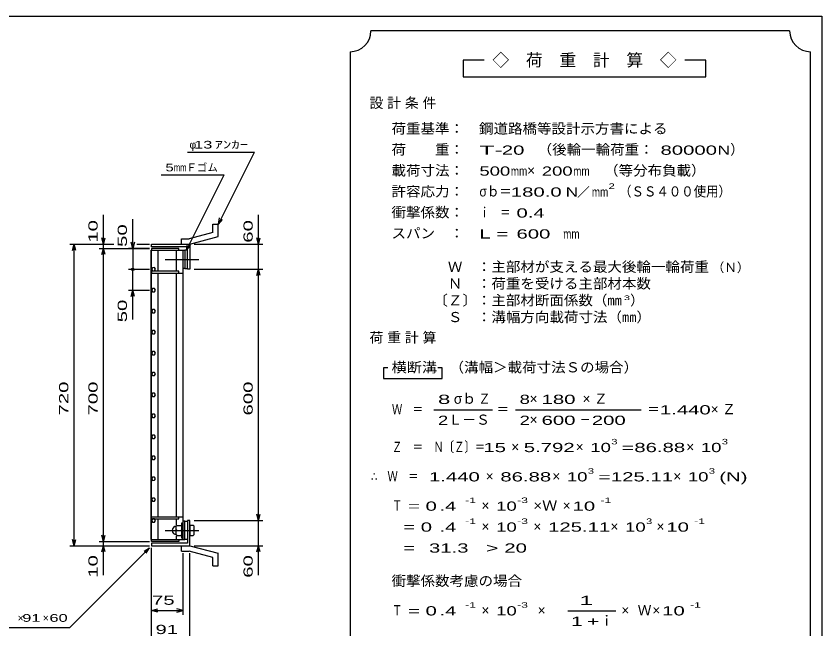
# Model space of a CAD drawing. Units: millimetres, scale not verified. Extents: x -1820 to 1731, y -1282 to 1054.
# Drawn here: x -194 to 1731, y -410 to 1054 of the extents above; entities that cross this region are included whole.
import ezdxf
from ezdxf.enums import TextEntityAlignment as Align

# ---------------------------------------------------------------- set-up
doc = ezdxf.new("R2010")
doc.units = ezdxf.units.MM
doc.header["$LTSCALE"] = 10
doc.linetypes.add('CHAIN', pattern=[18.5, 12, -1.5, 3.5, -1.5])
for name, color, linetype, lineweight in [('0_2', 150, 'Continuous', 25), ('16', 3, 'Continuous', 25), ('19', 6, 'Continuous', 25), ('22', 4, 'Continuous', 25), ('24', 2, 'Continuous', 25)]:
    doc.layers.add(name, color=color, linetype=linetype, lineweight=lineweight)
doc.styles.add('ベクトル', font='')
doc.styles.get('ベクトル').set_extended_font_data('ベクトル')

msp = doc.modelspace()

# ---------------------------------------------------------------- linework, layer by layer
at = {"layer": '0_2'}
for p, q in [((-1729, 1053.5), (1731, 1053.5)), ((1731, 1053.5), (1731, -1146.5))]:
    msp.add_line(p, q, dxfattribs=at)
at = {"layer": '16'}
for p, q in [((129.3, -196.5), (129.3, 494.5)), ((129.3, 494.5), (130, 494.5)), ((195, 499), (130, 499)), ((130, 499), (130, 494.5)), ((130, 494.5), (195, 494.5)), ((130, -196.5), (130, 494.5)), ((130, 494.5), (205, 494.5)), ((145.5, 444.5), (145.5, 494.5)), ((189.5, 444.5), (189.5, 494.5)), ((195, 494.5), (195, 499)), ((205, -196.5), (205, 494.5)), ((205, 494.5), (209.5, 494.5)), ((209.5, 494.5), (209.5, 450.5)), ((215.5, 494.5), (209.5, 494.5)), ((215.5, 450.5), (215.5, 494.5)), ((132.22, 452.88), (130, 448.96)), ((130, 448.96), (132.28, 445.09)), ((130, 444.5), (130, 440)), ((195, 444.5), (130, 444.5)), ((136.72, 452.91), (132.22, 452.88)), ((132.28, 445.09), (136.78, 445.12)), ((139, 449), (136.72, 452.91)), ((136.78, 445.12), (139, 449.04)), ((195, 440), (195, 444.5)), ((209.5, 450.5), (205, 450.5)), ((209.5, 450.5), (215.5, 450.5)), ((130, 440), (205, 440)), ((145.5, -142), (145.5, 440)), ((189.5, -142), (189.5, 440)), ((132.22, 402.88), (130, 398.96)), ((130, 398.96), (132.28, 395.09)), ((136.72, 402.91), (132.22, 402.88)), ((132.28, 395.09), (136.78, 395.12)), ((139, 399), (136.72, 402.91)), ((136.78, 395.12), (139, 399.04)), ((132.22, 352.88), (130, 348.96)), ((130, 348.96), (132.28, 345.09)), ((136.72, 352.91), (132.22, 352.88)), ((139, 349), (136.72, 352.91)), ((136.78, 345.12), (139, 349.04)), ((132.28, 345.09), (136.78, 345.12)), ((132.22, 302.88), (130, 298.96)), ((130, 298.96), (132.28, 295.09)), ((136.72, 302.91), (132.22, 302.88)), ((132.28, 295.09), (136.78, 295.12)), ((139, 299), (136.72, 302.91)), ((136.78, 295.12), (139, 299.04)), ((132.22, 252.88), (130, 248.96)), ((136.72, 252.91), (132.22, 252.88)), ((139, 249), (136.72, 252.91)), ((130, 248.96), (132.28, 245.09)), ((132.28, 245.09), (136.78, 245.12)), ((136.78, 245.12), (139, 249.04)), ((132.22, 202.88), (130, 198.96)), ((130, 198.96), (132.28, 195.09)), ((136.72, 202.91), (132.22, 202.88)), ((132.28, 195.09), (136.78, 195.12)), ((139, 199), (136.72, 202.91)), ((136.78, 195.12), (139, 199.04)), ((132.22, 152.88), (130, 148.96)), ((130, 148.96), (132.28, 145.09)), ((136.72, 152.91), (132.22, 152.88)), ((132.28, 145.09), (136.78, 145.12)), ((139, 149), (136.72, 152.91)), ((136.78, 145.12), (139, 149.04)), ((132.22, 102.88), (130, 98.96)), ((130, 98.96), (132.28, 95.09)), ((136.72, 102.91), (132.22, 102.88)), ((139, 99), (136.72, 102.91)), ((136.78, 95.12), (139, 99.04)), ((132.28, 95.09), (136.78, 95.12)), ((132.22, 52.88), (130, 48.96)), ((130, 48.96), (132.28, 45.09)), ((136.72, 52.91), (132.22, 52.88)), ((132.28, 45.09), (136.78, 45.12)), ((139, 49), (136.72, 52.91)), ((136.78, 45.12), (139, 49.04)), ((132.22, 2.88), (130, -1.04)), ((136.72, 2.91), (132.22, 2.88)), ((139, -1), (136.72, 2.91)), ((130, -1.04), (132.28, -4.91)), ((132.28, -4.91), (136.78, -4.88)), ((136.78, -4.88), (139, -0.96)), ((132.22, -47.12), (130, -51.04)), ((130, -51.04), (132.28, -54.91)), ((136.72, -47.09), (132.22, -47.12)), ((132.28, -54.91), (136.78, -54.88)), ((139, -51), (136.72, -47.09)), ((136.78, -54.88), (139, -50.96)), ((132.22, -97.12), (130, -101.04)), ((130, -101.04), (132.28, -104.91)), ((136.72, -97.09), (132.22, -97.12)), ((132.28, -104.91), (136.78, -104.88)), ((139, -101), (136.72, -97.09)), ((136.78, -104.88), (139, -100.96)), ((130, -146.5), (130, -142)), ((130, -142), (205, -142)), ((130, -146.5), (195, -146.5)), ((132.22, -147.12), (130, -151.04)), ((130, -151.04), (132.28, -154.91)), ((136.72, -147.09), (132.22, -147.12)), ((139, -151), (136.72, -147.09)), ((136.78, -154.88), (139, -150.96)), ((145.5, -196.5), (145.5, -146.5)), ((189.5, -161.5), (189.5, -146.5)), ((195, -146.5), (195, -142)), ((209.5, -152.5), (205, -152.5)), ((209.5, -196.5), (209.5, -152.5)), ((209.5, -152.5), (215.5, -152.5)), ((215.5, -152.5), (215.5, -196.5)), ((132.28, -154.91), (136.78, -154.88)), ((191, -162.5), (189, -164.5)), ((189, -184.5), (189, -164.5)), ((191, -174.5), (189, -172.5)), ((191, -162.5), (200, -162.5)), ((202, -164.5), (200, -162.5)), ((200, -174.5), (202, -172.5)), ((202, -193), (202, -156)), ((202, -156), (205, -156)), ((205, -193), (205, -156)), ((191, -174.5), (189, -176.5)), ((189, -184.5), (191, -186.5)), ((189.5, -196.5), (189.5, -187.5)), ((191, -174.5), (200, -174.5)), ((191, -186.5), (200, -186.5)), ((202, -176.5), (200, -174.5)), ((200, -186.5), (202, -184.5)), ((129.3, -196.5), (130, -196.5)), ((130, -196.5), (195, -196.5)), ((130, -201), (130, -196.5)), ((130, -196.5), (205, -196.5)), ((195, -201), (130, -201)), ((195, -196.5), (195, -201)), ((202, -193), (205, -193)), ((205, -196.5), (209.5, -196.5)), ((215.5, -196.5), (209.5, -196.5))]:
    msp.add_line(p, q, dxfattribs=at)
at = {"layer": '16', "linetype": 'CHAIN'}
for p, q in [((162, 472.5), (243, 472.5)), ((162, -174.5), (243, -174.5))]:
    msp.add_line(p, q, dxfattribs=at)
at = {"layer": '16'}
msp.add_arc((189, -174.5), 10, 90, 270, dxfattribs=at)
at = {"layer": '19'}
for p, q in [((276.11, 557.12), (289.11, 557.12)), ((276.11, 537.1), (276.11, 557.12)), ((289.11, 527.12), (289.11, 557.12)), ((201.49, 522.01), (219.78, 522.01)), ((201.49, 509.01), (201.49, 522.01)), ((276.11, 537.1), (219.78, 522.01)), ((221.5, 509), (289.11, 527.12)), ((130, 503), (130, 509)), ((130, 509), (221.5, 509)), ((215.5, 503), (130, 503)), ((201.5, 509), (221.5, 509)), ((215.5, 449), (215.5, 503)), ((221.5, 509), (221.5, 449)), ((221.5, 449), (215.5, 449)), ((221.5, -151), (215.5, -151)), ((215.5, -151), (215.5, -205)), ((221.5, -211), (221.5, -151)), ((229.5, -162.5), (221.5, -162.5)), ((221.5, -162.5), (221.5, -186.5)), ((231.5, -164.5), (229.5, -162.5)), ((231.5, -172.5), (229.5, -174.5)), ((231.5, -184.5), (231.5, -164.5)), ((221.5, -174.5), (229.5, -174.5)), ((221.5, -186.5), (229.5, -186.5)), ((229.5, -174.5), (231.5, -176.5)), ((229.5, -186.5), (231.5, -184.5)), ((130, -205), (130, -211)), ((215.5, -205), (130, -205)), ((130, -211), (221.5, -211)), ((201.49, -224.01), (201.49, -211.01)), ((201.5, -211), (221.5, -211)), ((221.5, -211), (289.11, -229.12)), ((201.49, -224.01), (219.78, -224.01)), ((276.11, -239.1), (219.78, -224.01)), ((289.11, -259.12), (289.11, -229.12)), ((276.11, -259.12), (276.11, -239.1)), ((276.11, -259.12), (289.11, -259.12))]:
    msp.add_line(p, q, dxfattribs=at)
at = {"layer": '22'}
for p, q in [((215.5, 729), (375.5, 729)), ((289.5, 557), (375.5, 729)), ((153, 674.5), (303, 674.5)), ((213, 494.5), (303, 674.5)), ((15, 509), (15, 579)), ((385.5, 509), (385.5, 579)), ((85, 499), (85, 569)), ((289.5, 557), (292.5, 571.6)), ((289.5, 557), (299.5, 568)), ((15, 509), (11, 524)), ((15, 509), (19, 524)), ((385.5, 509), (381.5, 524)), ((385.5, 509), (389.5, 524)), ((-65, 509), (40, 509)), ((-59, 494), (-55, 509)), ((-51, 494), (-55, 509)), ((-55, -211), (-55, 509)), ((5, 509), (40, 509)), ((15, 499), (15, 509)), ((85, 499), (81, 514)), ((89, 514), (85, 499)), ((95, 509), (125, 509)), ((95, 509), (125, 509)), ((213, 494.5), (216, 509.1)), ((213, 494.5), (223, 505.5)), ((231.5, 509), (395.5, 509)), ((385.5, 449), (385.5, 509)), ((5, 499), (125, 499)), ((11, 484), (15, 499)), ((19, 484), (15, 499)), ((15, -201), (15, 499)), ((125, 499), (75, 499)), ((85, 499), (85, 449)), ((75, 449), (125, 449)), ((85, 399), (85, 449)), ((231.5, 449), (395.5, 449)), ((381.5, 434), (385.5, 449)), ((389.5, 434), (385.5, 449)), ((385.5, -151), (385.5, 449)), ((75, 399), (125, 399)), ((81, 384), (85, 399)), ((89, 384), (85, 399)), ((85, 329), (85, 399)), ((231.5, -151), (395.5, -151)), ((385.5, -151), (381.5, -136)), ((385.5, -151), (389.5, -136)), ((385.5, -211), (385.5, -151)), ((15, -201), (11, -186)), ((15, -201), (19, -186)), ((-65, -211), (125, -211)), ((-55, -211), (-59, -196)), ((-55, -211), (-51, -196)), ((5, -201), (125, -201)), ((5, -211), (125, -211)), ((11, -226), (15, -211)), ((15, -211), (15, -201)), ((19, -226), (15, -211)), ((15, -281), (15, -211)), ((231.5, -211), (395.5, -211)), ((381.5, -226), (385.5, -211)), ((389.5, -226), (385.5, -211)), ((385.5, -281), (385.5, -211)), ((-65, -406), (125, -216)), ((112, -224), (125, -216)), ((117, -229), (125, -216)), ((130, -376), (130, -216)), ((130, -446), (130, -216)), ((205, -376), (205, -229)), ((221.5, -446), (221.5, -229)), ((130, -366), (145, -362)), ((205, -366), (190, -362)), ((145, -370), (130, -366)), ((130, -366), (205, -366)), ((190, -370), (205, -366)), ((-265, -406), (-65, -406))]:
    msp.add_line(p, q, dxfattribs=at)
msp.add_circle((85, 449), 3, dxfattribs=at)
at = {"layer": '24', "color": 4}
for p, q in [((1654, 1018.5), (654, 1018.5)), ((604, 968.5), (604, -581.5)), ((1704, -581.5), (1704, 968.5)), ((924, 948.5), (874, 948.5)), ((874, 948.5), (874, 908.5)), ((1454, 948.5), (1404, 948.5)), ((1454, 908.5), (1454, 948.5)), ((874, 908.5), (1454, 908.5)), ((694, 213.5), (684, 213.5)), ((684, 213.5), (684, 188.5)), ((824, 213.5), (814, 213.5)), ((824, 188.5), (824, 213.5)), ((684, 188.5), (824, 188.5)), ((804, 113.5), (944, 113.5)), ((999, 113.5), (1299, 113.5)), ((1124, -366.5), (1239, -366.5))]:
    msp.add_line(p, q, dxfattribs=at)
for centre, start, end in [((604, 1018.5), 270, 0), ((1704, 1018.5), 180, 270)]:
    msp.add_arc(centre, 50, start, end, dxfattribs=at)

# ---------------------------------------------------------------- texts
at = {"layer": '22', "color": 2, "style": 'ベクトル'}
for s, p in [('φ', (220.5, 746.5)), ('Ｆゴム', (213, 692)), ('×', (-190, -383.5)), ('×', (-130, -383.5))]:
    msp.add_text(s, height=18.33, dxfattribs=at).set_placement(p, align=Align.MIDDLE_LEFT)
for s, height, width, p in [(' 13 ', 18.33, 1.6, (220.5, 746.5)), ('ｱﾝｶｰ', 18.33, 1.6, (280.5, 746.5)), ('5', 18.33, 1.45, (163, 692)), ('mm', 18.33, 0.75, (183, 692)), (' 75 ', 21.99, 1.65, (117.5, -341)), (' 91 ', 18.33, 1.6, (-190, -383.5)), (' 60 ', 18.33, 1.6, (-125, -383.5)), (' 91 ', 21.99, 1.65, (125.75, -411))]:
    msp.add_text(s, height=height, dxfattribs=dict(at, width=width)).set_placement(p, align=Align.MIDDLE_LEFT)
at = {"layer": '22', "color": 2, "style": 'ベクトル', "width": 1.65}
for s, p in [(' 10 ', (-10, 499)), (' 60 ', (360.5, 499)), (' 50 ', (60, 489)), (' 50 ', (60, 309)), (' 720 ', (-80, 86.5)), (' 700 ', (-10, 86.5)), (' 600 ', (360.5, 86.5)), (' 10 ', (-10, -301)), (' 60 ', (360.5, -301))]:
    msp.add_text(s, height=21.99, rotation=90, dxfattribs=at).set_placement(p, align=Align.MIDDLE_LEFT)
at = {"layer": '24', "style": 'ベクトル'}
for s, height, p in [('◇\u3000荷\u3000重\u3000計\u3000算\u3000◇', 29.33, (944, 948.5)), ('）', 24.19, (1512, 735)), ('×', 24.19, (1027, 685)), ('／', 21.99, (1146.5, 633.5)), ('（Ｎ）', 21.99, (1468, 453.5)), ('）', 24.19, (1273, 375)), ('σｂ', 24.19, (852, 140)), ('×', 24.19, (1033, 140)), ('Ｌ－Ｓ', 24.19, (839, 90)), ('×', 24.19, (1033, 90)), ('×', 24.19, (989, 25)), ('×', 24.19, (1143, 25)), ('×', 24.19, (1407, 25)), ('×', 24.19, (928, -45)), ('×', 24.19, (1087, -45)), ('×', 24.19, (1376, -45)), ('×', 24.19, (918, -115)), ('×', 24.19, (1112, -115)), ('×', 24.19, (918, -165)), ('×', 24.19, (1042, -165)), ('×', 24.19, (1226, -165)), ('×', 24.19, (1336, -165)), ('×', 24.19, (918, -365)), ('×', 24.19, (1052, -365)), ('×', 24.19, (1252, -365)), ('Ｗ', 24.19, (1291, -365)), ('×', 24.19, (1326, -365)), ('ｉ', 24.19, (1200.5, -390))]:
    msp.add_text(s, height=height, dxfattribs=at).set_placement(p, align=Align.MIDDLE_LEFT)
for s, height, width, p in [('荷重基準：\u3000', 24.19, 1.05, (703, 785)), ('鋼道路橋等設計示方書による', 24.19, 1.05, (912, 785)), ('荷\u3000\u3000重：\u3000', 24.19, 1.05, (703, 735)), ('（後輪一輪荷重：', 24.19, 1.05, (1052, 735)), ('T-', 21.99, 2, (913, 733.5)), (' 20 ', 21.99, 1.65, (953, 733.5)), (' 80000', 21.99, 1.65, (1332, 733.5)), ('N', 21.99, 1.4, (1482, 733.5)), ('載荷寸法：\u3000', 24.19, 1.05, (703, 685)), ('500', 21.99, 1.5, (913, 683.5)), ('200', 21.99, 1.5, (1062, 683.5)), ('\u3000（等分布負載）', 24.19, 1.05, (1176, 685)), ('mm', 21.99, 0.8, (988, 683.5)), ('mm', 21.99, 0.8, (1137, 683.5)), ('許容応力：\u3000', 24.19, 1.05, (703, 635)), ('σｂ＝', 24.19, 0.9, (913, 635)), ('180.0', 21.99, 1.65, (988, 633.5)), ('N', 21.99, 1.4, (1119, 633.5)), ('mm', 21.99, 0.8, (1181.5, 633.5)), ('2', 13.2, 1.5, (1221.5, 647.5)), ('（ＳＳ４００使用）', 24.19, 0.9, (1246.5, 635)), ('衝撃係数：\u3000', 24.19, 1.05, (703, 585)), ('ｉ\u3000＝', 24.19, 0.75, (913, 585)), (' 0.4', 21.99, 1.65, (988, 583.5)), ('スパン\u3000：\u3000', 24.19, 1.05, (703, 535)), ('L =', 21.99, 1.65, (913, 533.5)), (' 600 ', 21.99, 1.65, (988, 533.5)), ('mm', 21.99, 0.8, (1113, 533.5)), ('\u3000Ｗ\u3000：主部材が支える最大後輪一輪荷重', 24.19, 1.05, (803, 455)), ('\u3000Ｎ\u3000：荷重を受ける主部材本数', 24.19, 1.05, (803, 415)), ('〔Ｚ〕：主部材断面係数（㎜', 24.19, 1.05, (803, 375)), ('3', 11, 1.8, (1258, 381)), ('\u3000Ｓ\u3000：溝幅方向載荷寸法（㎜）', 24.19, 1.05, (803, 335)), ('\u3000（溝幅＞載荷寸法Ｓの場合）', 24.19, 1.05, (807, 215)), ('横断溝', 24.19, 1.1, (703, 215)), ('8', 21.99, 1.8, (814, 138.5)), ('Ｚ', 24.19, 0.9, (910, 140)), ('8', 21.99, 1.5, (1009, 138.5)), (' 180 ', 21.99, 1.65, (1048, 138.5)), ('Ｗ\u3000＝', 24.19, 0.75, (704, 115)), ('＝', 24.19, 0.9, (954, 115)), ('＝', 24.19, 0.9, (1314, 115)), ('1.440', 21.99, 1.65, (1344, 113.5)), ('2', 21.99, 1.5, (814, 88.5)), ('2', 21.99, 1.5, (1009, 88.5)), (' 600 ', 21.99, 1.65, (1048, 88.5)), (' 200 ', 21.99, 1.65, (1168, 88.5)), ('－', 24.19, 0.75, (1153, 90)), ('Ｚ\u3000＝\u3000Ｎ〔Ｚ〕＝', 24.19, 0.75, (704, 25)), ('3', 13.2, 1.5, (1228, 37.5)), ('3', 13.2, 1.5, (1492, 37.5)), (' 15 ', 21.99, 1.65, (909, 23.5)), ('5.792', 21.99, 1.65, (1019, 23.5)), ('10', 21.99, 1.5, (1178, 23.5)), ('=', 21.99, 1.7, (1253, 23.5)), ('86.88', 21.99, 1.65, (1283, 23.5)), ('10', 21.99, 1.5, (1442, 23.5)), ('∴\u3000Ｗ\u3000＝', 24.19, 0.75, (654, -45)), (' 1.440', 21.99, 1.65, (779, -46.5)), ('86.88', 21.99, 1.65, (963, -46.5)), ('10', 21.99, 1.5, (1122, -46.5)), ('3', 13.2, 1.5, (1172, -32.5)), ('125.11', 21.99, 1.65, (1227, -46.5)), ('10', 21.99, 1.5, (1411, -46.5)), ('3', 13.2, 1.5, (1461, -32.5)), ('(N)', 21.99, 1.65, (1486, -46.5)), ('=', 21.99, 1.7, (1197, -46.5)), ('-1', 13.2, 1.65, (879, -102.5)), ('-3', 13.2, 1.65, (1003, -102.5)), ('-1', 13.2, 1.65, (1202, -102.5)), ('Ｔ', 24.19, 0.75, (704, -115)), (' = 0', 21.99, 1.65, (729, -116.5)), (' .4 ', 21.99, 1.65, (804, -116.5)), ('10', 21.99, 1.5, (953, -116.5)), ('×Ｗ', 24.19, 1.1, (1042, -115)), (' 10 ', 21.99, 1.65, (1122, -116.5)), ('-1', 13.2, 1.65, (879, -152.5)), ('-3', 13.2, 1.65, (1003, -152.5)), ('3', 13.2, 1.5, (1311, -152.5)), ('-1', 13.2, 1.65, (1426, -152.5)), ('  = 0', 21.99, 1.65, (704, -166.5)), (' .4 ', 21.99, 1.65, (804, -166.5)), ('10', 21.99, 1.5, (953, -166.5)), ('125.11', 21.99, 1.65, (1077, -166.5)), ('10', 21.99, 1.5, (1261, -166.5)), (' 10 ', 21.99, 1.65, (1346, -166.5)), (' 31.3', 21.99, 1.65, (779, -216.5)), ('>', 21.99, 1.7, (929, -216.5)), (' 20 ', 21.99, 1.65, (959, -216.5)), ('  =', 21.99, 1.65, (704, -216.5)), ('衝撃係数考慮の場合', 24.19, 1.05, (703, -295)), ('-1', 13.2, 1.65, (879, -352.5)), ('-3', 13.2, 1.65, (1003, -352.5)), ('-1', 13.2, 1.65, (1416, -352.5)), ('Ｔ', 24.19, 0.75, (704, -365)), (' = 0', 21.99, 1.65, (729, -366.5)), (' .4 ', 21.99, 1.65, (804, -366.5)), ('10', 21.99, 1.5, (953, -366.5)), (' 10 ', 21.99, 1.65, (1336, -366.5))]:
    msp.add_text(s, height=height, dxfattribs=dict(at, width=width)).set_placement(p, align=Align.MIDDLE_LEFT)
at = {"layer": '24', "attachment_point": 4, "style": 'ベクトル'}
for s, insert, char_height in [('\\T1.28;設計条件', (650.5, 845), 24.19), ('\\T1.28;荷重計算', (650.5, 285), 24.19), ('\\T1.42;×Ｚ', (1159.5, 140), 24.19), ('\\T1.42;×Ｚ', (1465.5, 115), 24.19), ('\\T1.25;\\W2;\\~1\\~', (1131.5, -341.5), 21.99), ('\\T1.33;\\W1.75;1+', (1131.5, -391.5), 21.99)]:
    msp.add_mtext(s, dxfattribs=dict(at, insert=insert, char_height=char_height))

doc.saveas('drawing.dxf')
